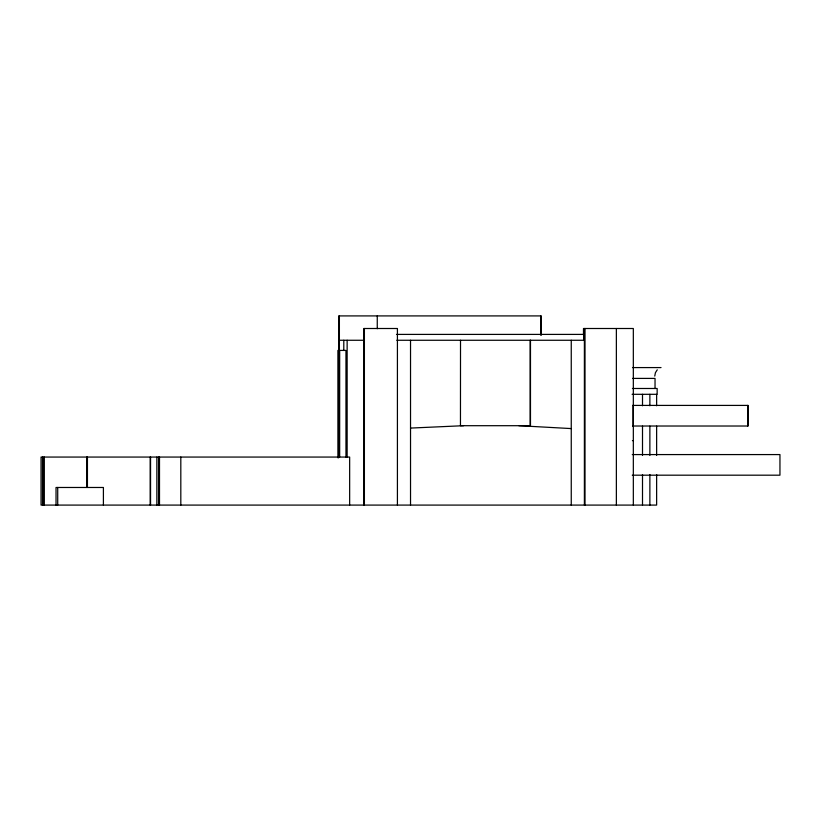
<?xml version="1.0" encoding="UTF-8"?>
<svg xmlns="http://www.w3.org/2000/svg" width="821" height="821" viewBox="0 0 821 821"><rect width="100%" height="100%" fill="white"/><g stroke="black" fill="none" stroke-linecap="round" stroke-linejoin="round"><path stroke-width="1.23" d="M654.758 376.1L655.415 372.693L657.262 369.819M410.531 428.08L463.557 425.699M396.481 334.404L584.018 334.404M339.391 340.263L363.775 340.263M396.789 340.263L584.388 340.263M632.509 367.582L661.038 367.582M632.55 378.409L655.035 378.409L655.035 388.487M632.427 388.487L657.159 388.487L657.159 394.306L632.088 394.306M632.601 405.41L748.147 405.41L748.147 426.017L632.601 426.017M632.427 440.631L633.33 440.631M632.262 454.577L779.95 454.577L779.95 475.185L632.262 475.185M518.862 425.699L571.252 428.583M747.685 405.41L747.685 426.017M656.636 394.306L656.636 405.769M656.636 426.14L656.636 455.429M656.636 474.528L656.636 505.089L41.05 505.089L41.05 457.061L349.654 457.061L349.654 505.089M649.873 394.306L649.873 405.769M649.873 426.14L649.873 455.429M649.873 474.528L649.873 505.089M642.504 394.306L642.504 405.769M642.504 426.14L642.504 455.429M642.504 474.528L642.504 505.089M633.33 505.089L633.33 328.503L583.485 328.503L583.485 334.404M633.063 405.41L633.063 426.017M616.366 328.503L616.366 505.089M585.014 328.503L585.014 505.089M584.388 328.503L584.388 505.089M583.762 334.404L583.762 340.263M571.252 340.263L571.252 505.089M541.111 335.132L541.111 315.911L338.621 315.911L338.621 457.79M540.926 315.911L540.926 335.142M530.479 340.263L530.479 425.699L460.458 425.699L460.519 340.263M530.192 340.263L530.192 425.699M410.531 340.263L410.531 505.089M397.415 505.089L397.415 328.503L363.775 328.503L363.775 505.089M377.26 315.911L377.26 328.728M364.401 328.503L364.401 505.089M347.139 340.263L347.139 457.061M345.959 457.061L345.959 350.423L337.903 350.423L337.903 457.79M343.794 340.263L343.794 350.495M339.668 350.423L339.668 457.061M339.391 315.911L339.391 350.495M180.815 457.061L180.815 505.089M159.5 457.061L159.5 505.089M158.566 457.061L158.566 505.089M156.852 457.061L156.852 505.089M150.551 457.061L150.551 505.089M150.212 457.061L150.212 505.089M103.405 505.089L103.405 487.479L56.033 487.479L56.033 505.089M87.437 457.061L87.437 487.479M86.626 457.061L86.626 487.479M57.716 487.479L57.716 505.089M44.324 457.061L44.324 505.089M43.01 457.061L43.01 505.089M42.507 457.061L42.507 505.089"/></g></svg>
